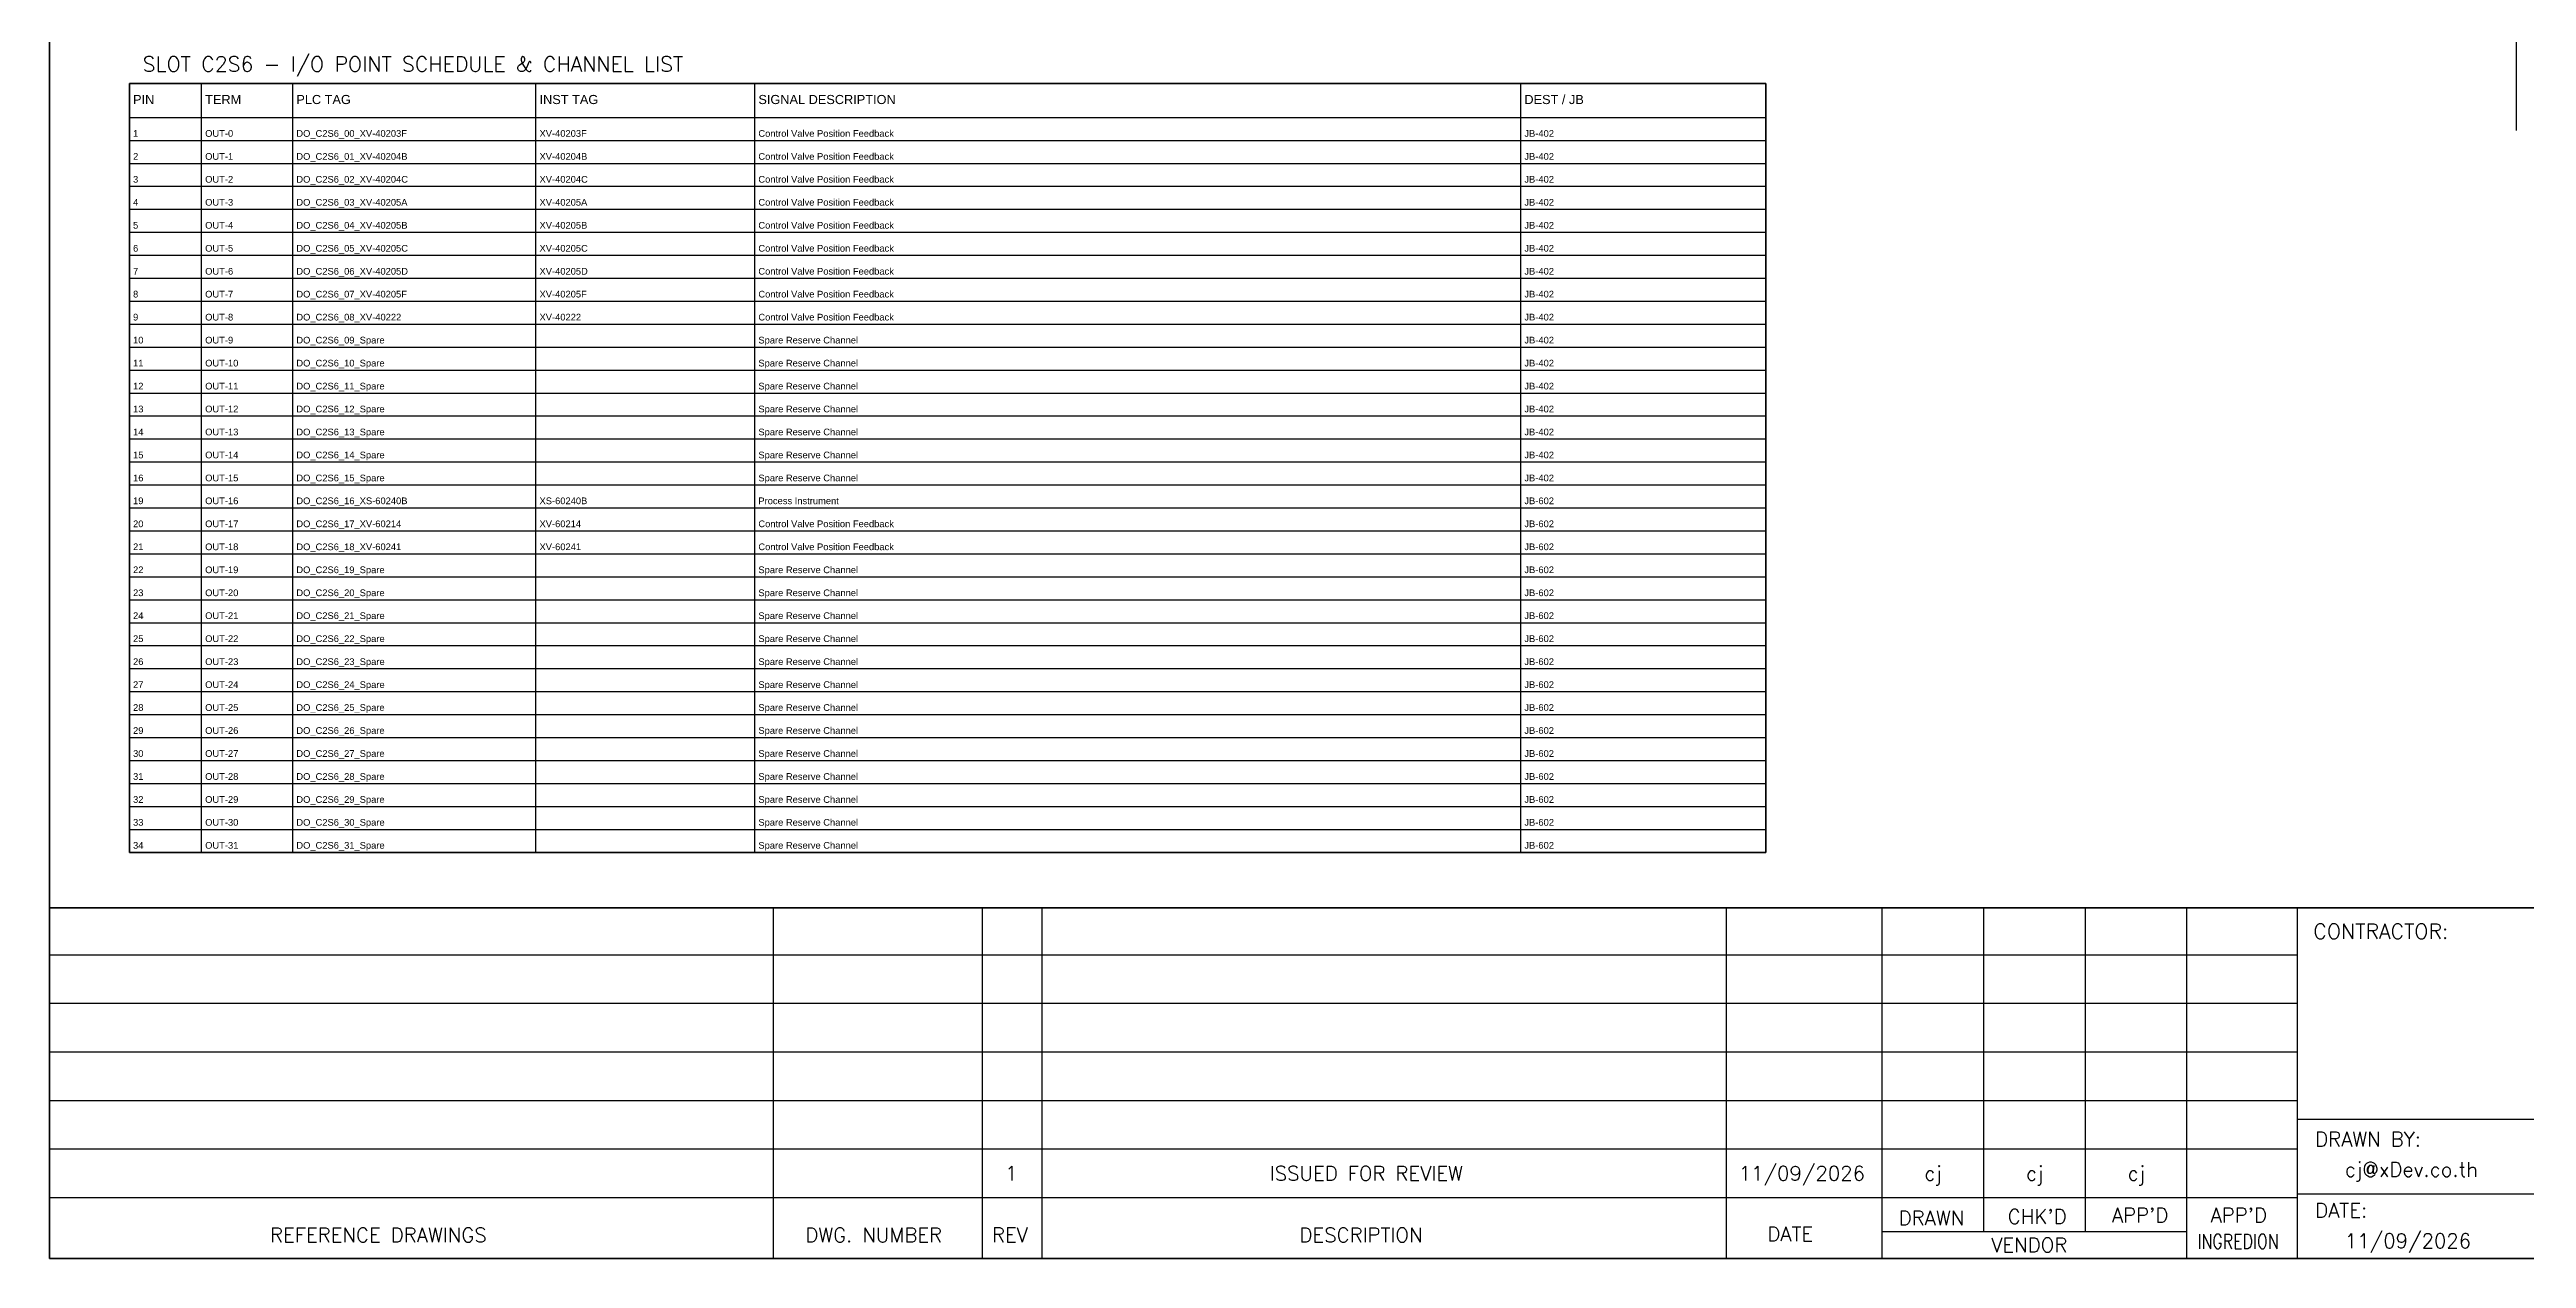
# Model space of a CAD drawing. Header units: millimetres. Extents: x 0 to 54213, y -3004 to 2820.
# Drawn here: x 25160 to 27197, y -3004 to -2010 of the extents above; entities that cross this region are included whole.
import ezdxf
from ezdxf.enums import TextEntityAlignment as Align

# ---------------------------------------------------------------- set-up
doc = ezdxf.new("R2010")
doc.units = ezdxf.units.MM
for name, color, linetype in [('GT_1', 9, 'Continuous'), ('HELPPOINT', 7, 'Continuous'), ('MEMBER', 7, 'Continuous')]:
    doc.layers.add(name, color=color, linetype=linetype)
doc.layers.add('IE-WIRE', color=7, linetype='Continuous', lineweight=25)
doc.styles.add('ROMANS', font='romans.shx', dxfattribs={"width": 0.85, "height": 25})
doc.styles.get("Standard").update_dxf_attribs({"font": 'arial.ttf'})

msp = doc.modelspace()

# ---------------------------------------------------------------- linework, layer by layer
at = {"color": 7}
for p, q in [((25284.8, -2670.4), (25284.8, -2038.3)), ((25359.8, -2670.4), (25359.8, -2038.3)), ((25559.8, -2670.4), (25559.8, -2038.3)), ((25739.8, -2670.4), (25739.8, -2038.3)), ((26369.8, -2670.4), (26369.8, -2038.3)), ((25225.5, -2066.3), (26571.3, -2066.3))]:
    msp.add_line(p, q, dxfattribs=at)
at = {"color": 8}
for p, q in [((25225.5, -2085.2), (26571.3, -2085.2)), ((25225.5, -2104.1), (26571.3, -2104.1)), ((25225.5, -2122.9), (26571.3, -2122.9)), ((25225.5, -2141.8), (26571.3, -2141.8)), ((25225.5, -2160.7), (26571.3, -2160.7)), ((25225.5, -2179.6), (26571.3, -2179.6)), ((25225.5, -2198.5), (26571.3, -2198.5)), ((25225.5, -2217.3), (26571.3, -2217.3)), ((25225.5, -2236.2), (26571.3, -2236.2)), ((25225.5, -2255.1), (26571.3, -2255.1)), ((25225.5, -2274), (26571.3, -2274)), ((25225.5, -2292.9), (26571.3, -2292.9)), ((25225.5, -2311.7), (26571.3, -2311.7)), ((25225.5, -2330.6), (26571.3, -2330.6)), ((25225.5, -2349.5), (26571.3, -2349.5)), ((25225.5, -2368.4), (26571.3, -2368.4)), ((25225.5, -2387.2), (26571.3, -2387.2)), ((25225.5, -2406.1), (26571.3, -2406.1)), ((25225.5, -2425), (26571.3, -2425)), ((25225.5, -2443.9), (26571.3, -2443.9)), ((25225.5, -2462.8), (26571.3, -2462.8)), ((25225.5, -2481.6), (26571.3, -2481.6)), ((25225.5, -2500.5), (26571.3, -2500.5)), ((25225.5, -2519.4), (26571.3, -2519.4)), ((25225.5, -2538.3), (26571.3, -2538.3)), ((25225.5, -2557.1), (26571.3, -2557.1)), ((25225.5, -2576), (26571.3, -2576)), ((25225.5, -2594.9), (26571.3, -2594.9)), ((25225.5, -2613.8), (26571.3, -2613.8)), ((25225.5, -2632.7), (26571.3, -2632.7)), ((25225.5, -2651.5), (26571.3, -2651.5))]:
    msp.add_line(p, q, dxfattribs=at)
msp.add_lwpolyline([(25225.5, -2038.3), (26571.3, -2038.3), (26571.3, -2670.4), (25225.5, -2670.4)], close=True)
at = {"color": 7}
msp.add_lwpolyline([(25225.5, -2670.4), (26571.3, -2670.4), (26571.3, -2038.3), (25225.5, -2038.3), (25225.5, -2670.4)], dxfattribs=at)
at = {"layer": 'GT_1', "color": 4}
for p, q in [((25755.2, -3004.2), (25755.2, -2716.1)), ((25927.1, -3004.2), (25927.1, -2716.1)), ((25976.3, -3004.2), (25976.3, -2716.1)), ((26538.9, -3004.2), (26538.9, -2716.1)), ((26667.2, -3004.2), (26667.2, -2716.1)), ((26750.8, -2982.4), (26750.8, -2716.1)), ((26834.3, -2982.4), (26834.3, -2716)), ((26917.6, -3004.2), (26917.6, -2716.1)), ((27008.6, -3004.2), (27008.6, -2716.1)), ((27008.6, -2754.9), (25159.8, -2754.9)), ((27008.6, -2794.7), (25159.8, -2794.7)), ((27008.6, -2834.6), (25159.8, -2834.6)), ((27008.6, -2874.6), (25159.8, -2874.6)), ((27795.6, -2889.9), (27008.6, -2889.9)), ((27008.6, -2914.5), (25159.8, -2914.5)), ((27795.6, -2951.3), (27008.6, -2951.3)), ((27008.5, -2954.4), (25159.8, -2954.4)), ((26917.6, -2982.4), (26667.2, -2982.4))]:
    msp.add_line(p, q, dxfattribs=at)
at = {"layer": 'HELPPOINT', "color": 4, "lineweight": 35}
for p, q in [((25159.8, -3004.2), (25159.8, -300)), ((25159.8, -3004.2), (25159.8, -300)), ((29053.1, -3004.2), (25159.8, -3004.2)), ((29053.1, -3004.2), (25159.8, -3004.2))]:
    msp.add_line(p, q, dxfattribs=at)
at = {"layer": 'IE-WIRE', "color": 4, "ltscale": 25.4}
msp.add_line((27188.6, -597.4), (27188.6, -2077), dxfattribs=at)
at = {"layer": 'MEMBER', "color": 4, "lineweight": 35}
msp.add_line((25159.8, -2716.1), (29053.1, -2716.1), dxfattribs=at)
msp.add_line((25159.8, -2716.1), (29053.1, -2716.1), dxfattribs=at)

# ---------------------------------------------------------------- texts
at = {"color": 3}
for s, p in [('PIN', (25228.5, -2055.3)), ('TERM', (25287.8, -2055.3)), ('PLC TAG', (25362.8, -2055.3)), ('INST TAG', (25562.8, -2055.3)), ('SIGNAL DESCRIPTION', (25742.8, -2055.3)), ('DEST / JB', (26372.8, -2055.3))]:
    msp.add_text(s, height=7.5, dxfattribs=at).set_placement(p)
at = {"color": 7}
for s, p in [('1', (25228.5, -2082.2)), ('OUT-0', (25287.8, -2082.2)), ('DO_C2S6_00_XV-40203F', (25362.8, -2082.2)), ('XV-40203F', (25562.8, -2082.2)), ('Control Valve Position Feedback', (25742.8, -2082.2)), ('JB-402', (26372.8, -2082.2)), ('2', (25228.5, -2101.1)), ('OUT-1', (25287.8, -2101.1)), ('DO_C2S6_01_XV-40204B', (25362.8, -2101.1)), ('XV-40204B', (25562.8, -2101.1)), ('Control Valve Position Feedback', (25742.8, -2101.1)), ('JB-402', (26372.8, -2101.1)), ('3', (25228.5, -2119.9)), ('OUT-2', (25287.8, -2119.9)), ('DO_C2S6_02_XV-40204C', (25362.8, -2119.9)), ('XV-40204C', (25562.8, -2119.9)), ('Control Valve Position Feedback', (25742.8, -2119.9)), ('JB-402', (26372.8, -2119.9)), ('4', (25228.5, -2138.8)), ('OUT-3', (25287.8, -2138.8)), ('DO_C2S6_03_XV-40205A', (25362.8, -2138.8)), ('XV-40205A', (25562.8, -2138.8)), ('Control Valve Position Feedback', (25742.8, -2138.8)), ('JB-402', (26372.8, -2138.8)), ('5', (25228.5, -2157.7)), ('OUT-4', (25287.8, -2157.7)), ('DO_C2S6_04_XV-40205B', (25362.8, -2157.7)), ('XV-40205B', (25562.8, -2157.7)), ('Control Valve Position Feedback', (25742.8, -2157.7)), ('JB-402', (26372.8, -2157.7)), ('6', (25228.5, -2176.6)), ('OUT-5', (25287.8, -2176.6)), ('DO_C2S6_05_XV-40205C', (25362.8, -2176.6)), ('XV-40205C', (25562.8, -2176.6)), ('Control Valve Position Feedback', (25742.8, -2176.6)), ('JB-402', (26372.8, -2176.6)), ('7', (25228.5, -2195.5)), ('OUT-6', (25287.8, -2195.5)), ('DO_C2S6_06_XV-40205D', (25362.8, -2195.5)), ('XV-40205D', (25562.8, -2195.5)), ('Control Valve Position Feedback', (25742.8, -2195.5)), ('JB-402', (26372.8, -2195.5)), ('8', (25228.5, -2214.3)), ('OUT-7', (25287.8, -2214.3)), ('DO_C2S6_07_XV-40205F', (25362.8, -2214.3)), ('XV-40205F', (25562.8, -2214.3)), ('Control Valve Position Feedback', (25742.8, -2214.3)), ('JB-402', (26372.8, -2214.3)), ('9', (25228.5, -2233.2)), ('OUT-8', (25287.8, -2233.2)), ('DO_C2S6_08_XV-40222', (25362.8, -2233.2)), ('XV-40222', (25562.8, -2233.2)), ('Control Valve Position Feedback', (25742.8, -2233.2)), ('JB-402', (26372.8, -2233.2)), ('10', (25228.5, -2252.1)), ('OUT-9', (25287.8, -2252.1)), ('DO_C2S6_09_Spare', (25362.8, -2252.1)), ('Spare Reserve Channel', (25742.8, -2252.1)), ('JB-402', (26372.8, -2252.1)), ('11', (25228.5, -2271)), ('OUT-10', (25287.8, -2271)), ('DO_C2S6_10_Spare', (25362.8, -2271)), ('Spare Reserve Channel', (25742.8, -2271)), ('JB-402', (26372.8, -2271)), ('12', (25228.5, -2289.9)), ('OUT-11', (25287.8, -2289.9)), ('DO_C2S6_11_Spare', (25362.8, -2289.9)), ('Spare Reserve Channel', (25742.8, -2289.9)), ('JB-402', (26372.8, -2289.9)), ('13', (25228.5, -2308.7)), ('14', (25228.5, -2327.6)), ('OUT-12', (25287.8, -2308.7)), ('OUT-13', (25287.8, -2327.6)), ('DO_C2S6_12_Spare', (25362.8, -2308.7)), ('DO_C2S6_13_Spare', (25362.8, -2327.6)), ('Spare Reserve Channel', (25742.8, -2308.7)), ('Spare Reserve Channel', (25742.8, -2327.6)), ('JB-402', (26372.8, -2308.7)), ('JB-402', (26372.8, -2327.6)), ('15', (25228.5, -2346.5)), ('OUT-14', (25287.8, -2346.5)), ('DO_C2S6_14_Spare', (25362.8, -2346.5)), ('Spare Reserve Channel', (25742.8, -2346.5)), ('JB-402', (26372.8, -2346.5)), ('16', (25228.5, -2365.4)), ('OUT-15', (25287.8, -2365.4)), ('DO_C2S6_15_Spare', (25362.8, -2365.4)), ('Spare Reserve Channel', (25742.8, -2365.4)), ('JB-402', (26372.8, -2365.4)), ('19', (25228.5, -2384.2)), ('OUT-16', (25287.8, -2384.2)), ('DO_C2S6_16_XS-60240B', (25362.8, -2384.2)), ('XS-60240B', (25562.8, -2384.2)), ('Process Instrument', (25742.8, -2384.2)), ('JB-602', (26372.8, -2384.2)), ('20', (25228.5, -2403.1)), ('OUT-17', (25287.8, -2403.1)), ('DO_C2S6_17_XV-60214', (25362.8, -2403.1)), ('XV-60214', (25562.8, -2403.1)), ('Control Valve Position Feedback', (25742.8, -2403.1)), ('JB-602', (26372.8, -2403.1)), ('21', (25228.5, -2422)), ('OUT-18', (25287.8, -2422)), ('DO_C2S6_18_XV-60241', (25362.8, -2422)), ('XV-60241', (25562.8, -2422)), ('Control Valve Position Feedback', (25742.8, -2422)), ('JB-602', (26372.8, -2422)), ('22', (25228.5, -2440.9)), ('OUT-19', (25287.8, -2440.9)), ('DO_C2S6_19_Spare', (25362.8, -2440.9)), ('Spare Reserve Channel', (25742.8, -2440.9)), ('JB-602', (26372.8, -2440.9)), ('23', (25228.5, -2459.8)), ('OUT-20', (25287.8, -2459.8)), ('DO_C2S6_20_Spare', (25362.8, -2459.8)), ('Spare Reserve Channel', (25742.8, -2459.8)), ('JB-602', (26372.8, -2459.8)), ('24', (25228.5, -2478.6)), ('OUT-21', (25287.8, -2478.6)), ('DO_C2S6_21_Spare', (25362.8, -2478.6)), ('Spare Reserve Channel', (25742.8, -2478.6)), ('JB-602', (26372.8, -2478.6)), ('25', (25228.5, -2497.5)), ('OUT-22', (25287.8, -2497.5)), ('DO_C2S6_22_Spare', (25362.8, -2497.5)), ('Spare Reserve Channel', (25742.8, -2497.5)), ('JB-602', (26372.8, -2497.5)), ('26', (25228.5, -2516.4)), ('OUT-23', (25287.8, -2516.4)), ('DO_C2S6_23_Spare', (25362.8, -2516.4)), ('Spare Reserve Channel', (25742.8, -2516.4)), ('JB-602', (26372.8, -2516.4)), ('27', (25228.5, -2535.3)), ('OUT-24', (25287.8, -2535.3)), ('DO_C2S6_24_Spare', (25362.8, -2535.3)), ('Spare Reserve Channel', (25742.8, -2535.3)), ('JB-602', (26372.8, -2535.3)), ('28', (25228.5, -2554.1)), ('OUT-25', (25287.8, -2554.1)), ('DO_C2S6_25_Spare', (25362.8, -2554.1)), ('Spare Reserve Channel', (25742.8, -2554.1)), ('JB-602', (26372.8, -2554.1)), ('30', (25228.5, -2591.9)), ('29', (25228.5, -2573)), ('OUT-26', (25287.8, -2573)), ('OUT-27', (25287.8, -2591.9)), ('DO_C2S6_26_Spare', (25362.8, -2573)), ('DO_C2S6_27_Spare', (25362.8, -2591.9)), ('Spare Reserve Channel', (25742.8, -2573)), ('Spare Reserve Channel', (25742.8, -2591.9)), ('JB-602', (26372.8, -2573)), ('JB-602', (26372.8, -2591.9)), ('31', (25228.5, -2610.8)), ('OUT-28', (25287.8, -2610.8)), ('DO_C2S6_28_Spare', (25362.8, -2610.8)), ('Spare Reserve Channel', (25742.8, -2610.8)), ('JB-602', (26372.8, -2610.8)), ('32', (25228.5, -2629.7)), ('OUT-29', (25287.8, -2629.7)), ('DO_C2S6_29_Spare', (25362.8, -2629.7)), ('Spare Reserve Channel', (25742.8, -2629.7)), ('JB-602', (26372.8, -2629.7)), ('33', (25228.5, -2648.5)), ('OUT-30', (25287.8, -2648.5)), ('DO_C2S6_30_Spare', (25362.8, -2648.5)), ('Spare Reserve Channel', (25742.8, -2648.5)), ('JB-602', (26372.8, -2648.5)), ('34', (25228.5, -2667.4)), ('OUT-31', (25287.8, -2667.4)), ('DO_C2S6_31_Spare', (25362.8, -2667.4)), ('Spare Reserve Channel', (25742.8, -2667.4)), ('JB-602', (26372.8, -2667.4))]:
    msp.add_text(s, height=5.5, dxfattribs=at).set_placement(p)
at = {"layer": 'MEMBER', "color": 4, "ltscale": 0.8, "style": 'ROMANS'}
for s, height, p in [('SLOT C2S6 - I/O POINT SCHEDULE & CHANNEL LIST', 12.35, (25236.4, -2028.6)), ('CONTRACTOR:', 12.35, (27021.7, -2741.5)), ('DRAWN BY:', 11.88, (27023.2, -2912.1)), ('cj@xDev.co.th', 11.875, (27047.6, -2937)), ('DRAWN', 11.88, (26680.6, -2976.9)), ("CHK'D", 11.88, (26770.4, -2975.7)), ("APP'D", 11.88, (26856, -2974.6)), ("APP'D", 11.88, (26937.2, -2974.6)), ('DATE:', 11.88, (27023.2, -2970.6)), ('REFERENCE DRAWINGS', 11.875, (25341.2, -2990.8)), ('DWG. NUMBER', 11.875, (25781.4, -2990.8)), ('REV', 11.88, (25934.9, -2990.8)), ('DESCRIPTION', 11.875, (26187.8, -2990.8)), ('DATE', 11.88, (26572.6, -2990)), ('VENDOR', 11.88, (26756.7, -2999.1)), ('11/09/2026', 11.88, (27047.6, -2995.7))]:
    msp.add_text(s, height=height, dxfattribs=at).set_placement(p)
for s, height, p in [('1', 11.9, (25950.7, -2934.3)), ('ISSUED FOR REVIEW', 11.875, (26242.8, -2934.3)), ('11/09/2026', 11.88, (26601, -2934.3)), ('cj', 11.88, (26708.9, -2934.3)), ('cj', 11.88, (26792.5, -2934.3)), ('cj', 11.88, (26876, -2934.3))]:
    msp.add_text(s, height=height, dxfattribs=at).set_placement(p, align=Align.MIDDLE_CENTER)
at = {"layer": 'MEMBER', "color": 4, "ltscale": 0.8, "style": 'ROMANS', "width": 0.8}
msp.add_text('INGREDION', height=11.88, dxfattribs=at).set_placement((26926.4, -2996.2))

doc.saveas('drawing.dxf')
